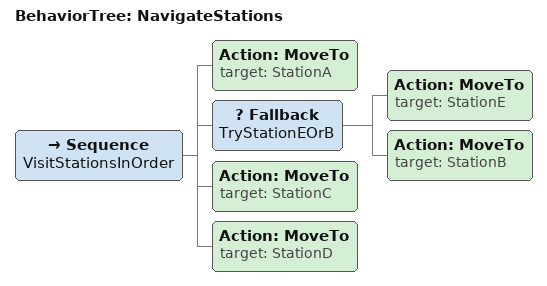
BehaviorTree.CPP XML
<root main_tree_to_execute="NavigateStations">
  <BehaviorTree ID="NavigateStations">
    <Sequence name="VisitStationsInOrder">
      <Action ID="MoveTo" target="StationA"/>
      <Fallback name="TryStationEOrB">
        <Action ID="MoveTo" target="StationE"/>
        <Action ID="MoveTo" target="StationB"/>
      </Fallback>
      <Action ID="MoveTo" target="StationC"/>
      <Action ID="MoveTo" target="StationD"/>
    </Sequence>
  </BehaviorTree>
</root>
